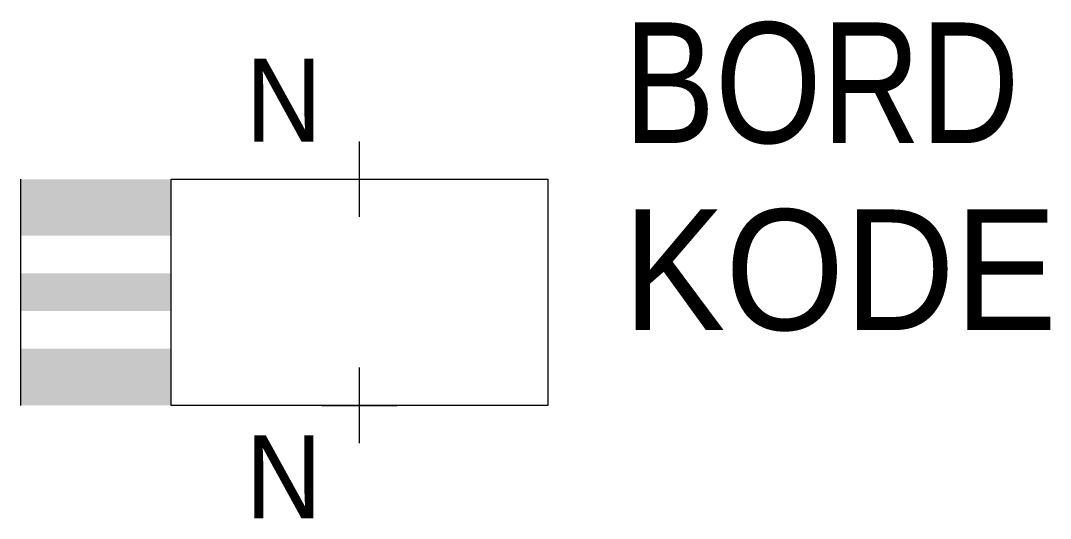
# Model space of a CAD drawing. Extents: x 158.5 to 185.8, y 177 to 190.2.
import ezdxf
from ezdxf.enums import TextEntityAlignment as Align

# ---------------------------------------------------------------- set-up
doc = ezdxf.new("R2010")
doc.units = 0
doc.header["$PDMODE"] = 2
doc.linetypes.add('DASHED', pattern=[0])
for name, color, linetype in [('1', 8, 'CONTINUOUS'), ('10', 8, 'DASHED'), ('11', 30, 'DASHED'), ('12', 30, 'DASHED'), ('3', 30, 'CONTINUOUS'), ('C', 7, 'CONTINUOUS')]:
    doc.layers.add(name, color=color, linetype=linetype)

msp = doc.modelspace()

# ---------------------------------------------------------------- linework, layer by layer
at = {"layer": '1', "color": 0}
msp.add_line((162.5, 180), (162.5, 186), dxfattribs=at)
for points in [[(162.5, 186), (158.5, 186), (162.5, 184.5), (158.5, 184.5)], [(162.5, 183.5), (158.5, 183.5), (162.5, 182.5), (158.5, 182.5)], [(158.5, 181.5), (162.5, 181.5), (158.5, 180), (162.5, 180)]]:
    msp.add_solid(points, dxfattribs=at)
at = {"layer": '3', "color": 0}
for p, q in [((158.5, 186), (158.5, 180)), ((162.5, 186), (172.5, 186)), ((172.5, 186), (172.5, 180)), ((172.5, 180), (162.5, 180))]:
    msp.add_line(p, q, dxfattribs=at)
at = {"layer": 'C', "color": 0}
for p in [(167.5, 186), (167.5, 180)]:
    msp.add_point(p, dxfattribs=at)

# ---------------------------------------------------------------- texts
at = {"layer": '10', "color": 0, "width": 0.95}
for p in [(166.5, 187), (166.5, 177)]:
    msp.add_attdef('N', text='', height=2.2, dxfattribs=at).set_placement(p, align=Align.RIGHT)
at = {"layer": '11', "color": 0, "width": 0.85}
msp.add_attdef('BORD', (174.516, 186.962), '', height=3.2, dxfattribs=at)
at = {"layer": '12', "color": 0, "width": 0.95}
msp.add_attdef('KODE', (174.5, 182), '-K', height=3.2, dxfattribs=at)

doc.saveas('drawing.dxf')
